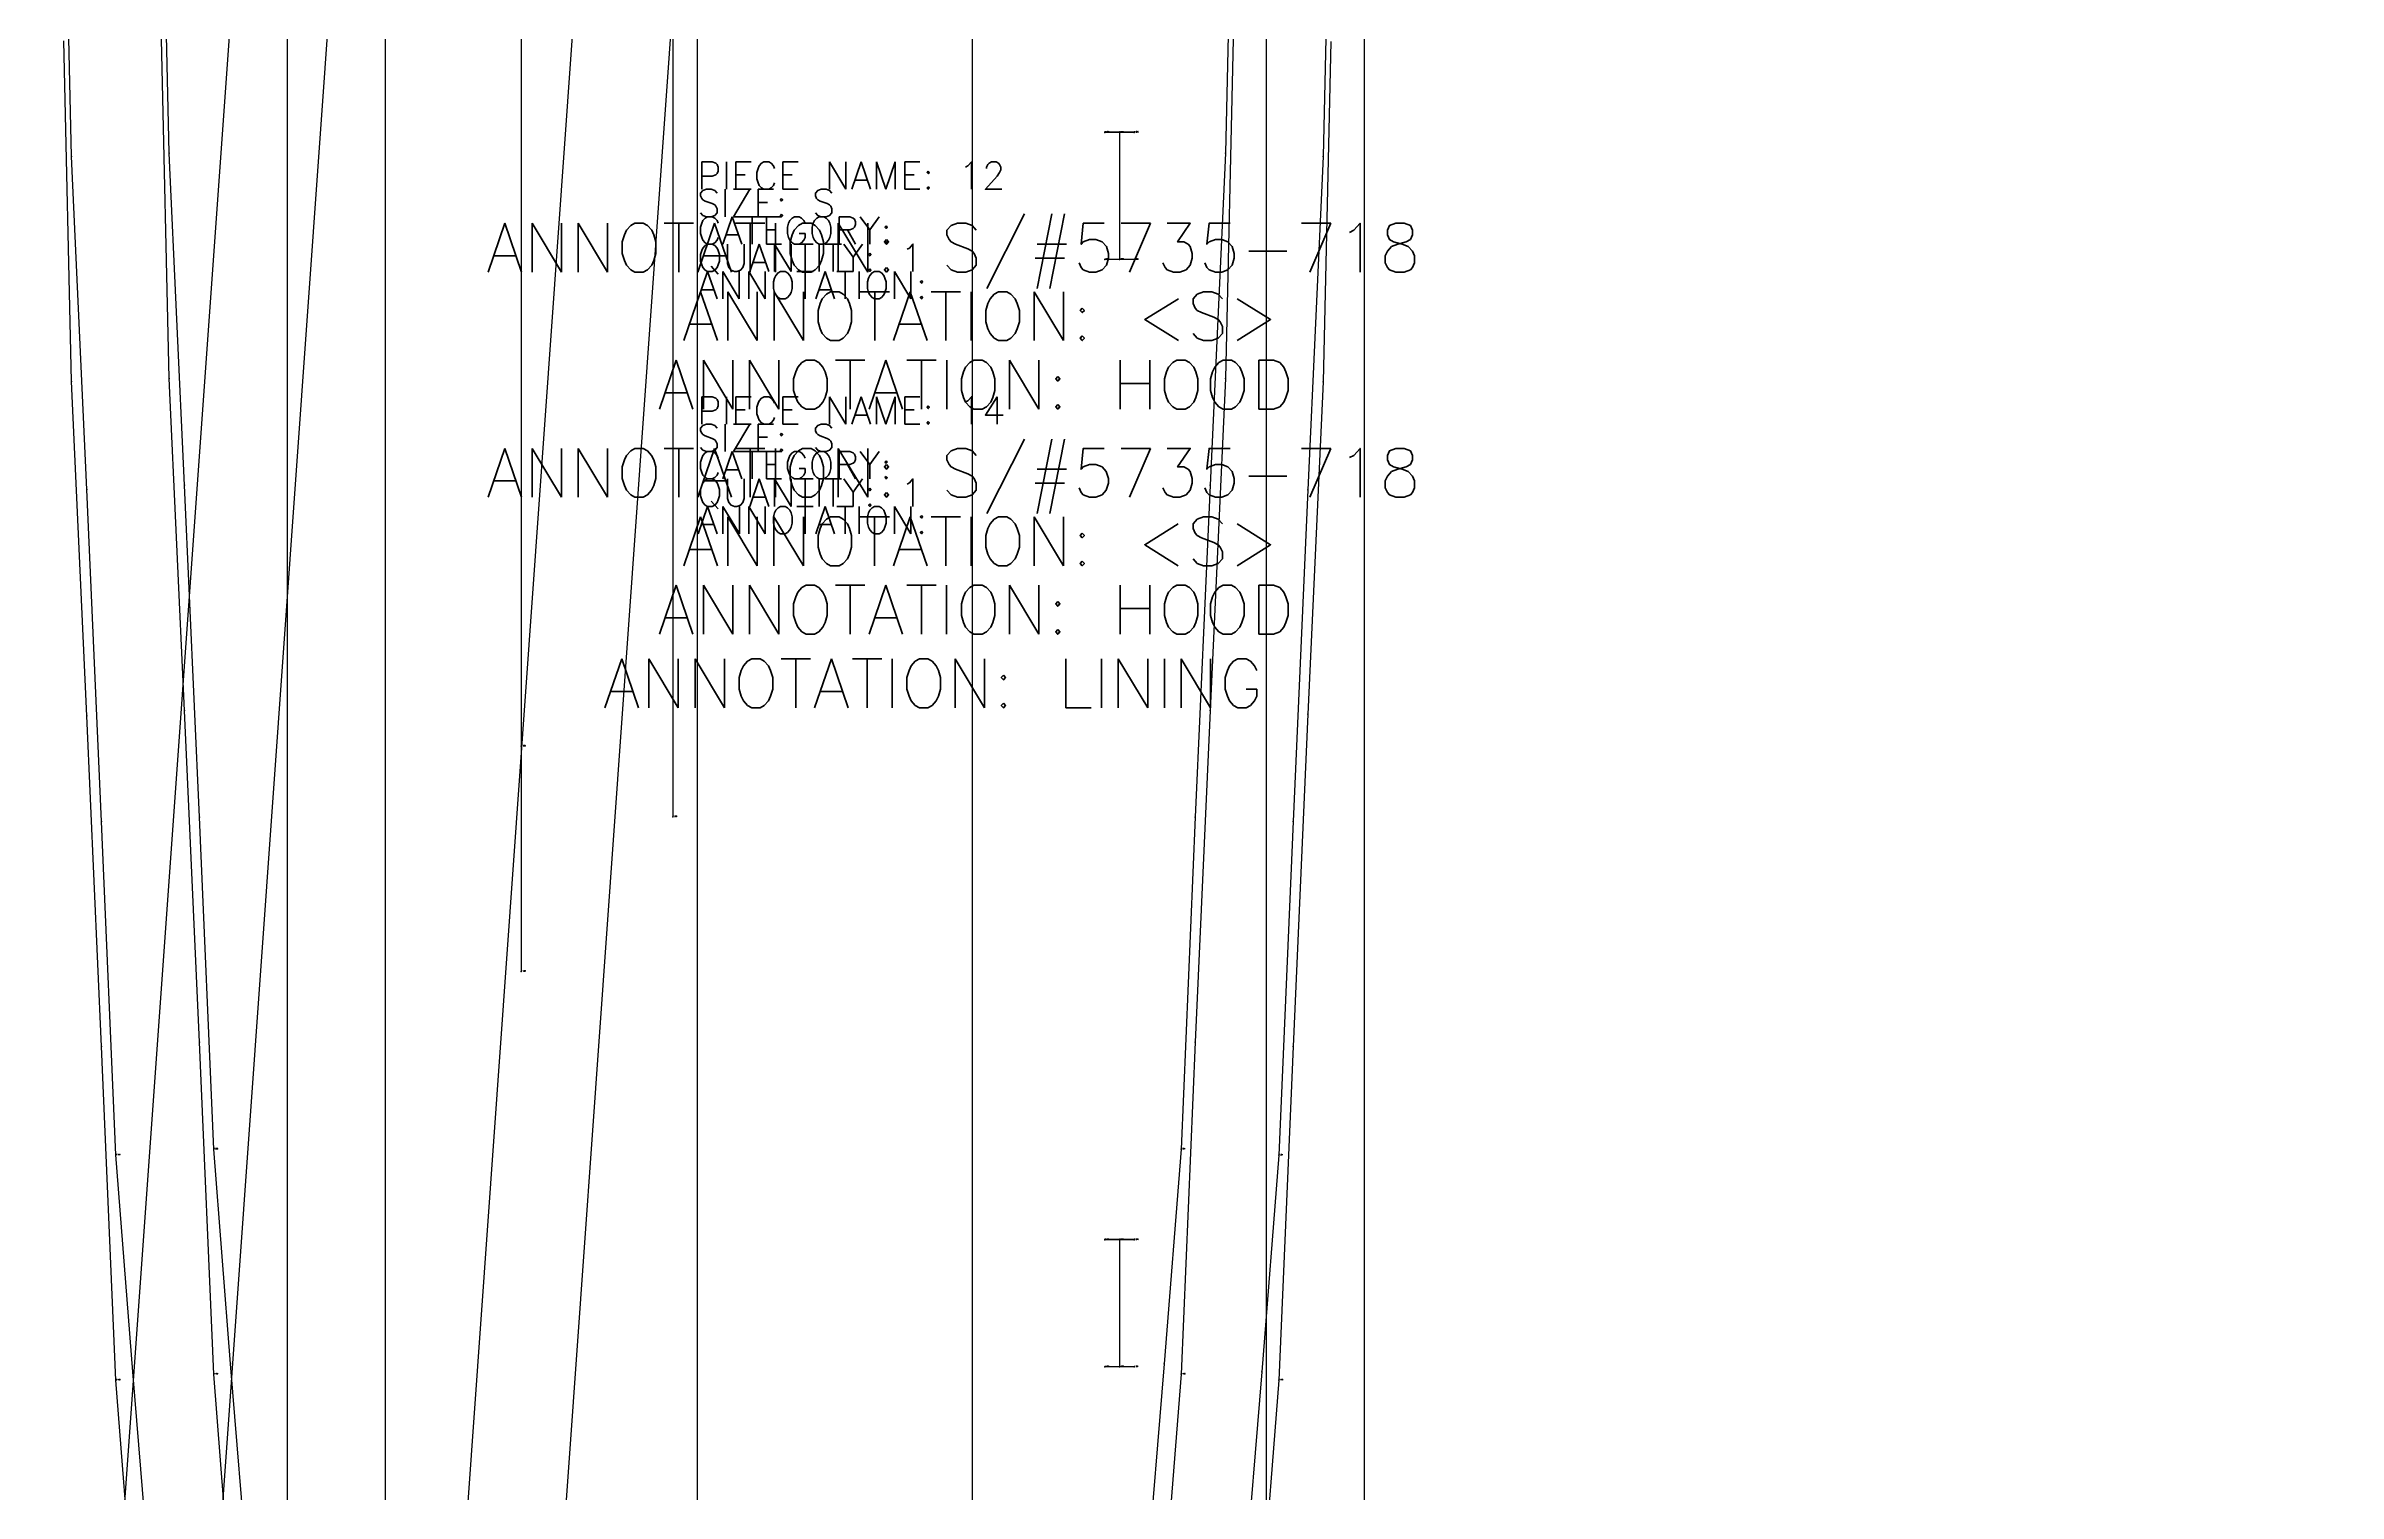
# Model space of a CAD drawing. Extents: x 0 to 848, y 0 to 736.
# Drawn here: x 30 to 264.2, y 147.5 to 295.4 of the extents above; entities that cross this region are included whole.
import ezdxf

# ---------------------------------------------------------------- set-up
doc = ezdxf.new("R2010")
doc.units = 0
for name, color, linetype in [('1', 7, 'CONTINUOUS'), ('2', 7, 'CONTINUOUS'), ('3', 2, 'CONTINUOUS'), ('5', 5, 'CONTINUOUS'), ('7', 5, 'CONTINUOUS'), ('8', 4, 'CONTINUOUS')]:
    doc.layers.add(name, color=color, linetype=linetype)
doc.styles.get("Standard").update_dxf_attribs({"font": 'txt', "bigfont": ' '})

# ---------------------------------------------------------------- blocks, each defined once
blk = doc.blocks.new('BLK_10_S')
at = {"layer": '1'}
blk.add_lwpolyline([(164.6935, 562.2397), (164.6935, 31.2168), (154.7155, 31.194), (132.2532, 31.0989), (109.7987, 30.9032), (87.3458, 30.6009), (64.8906, 30.201), (54.6935, 30), (54.6935, 30), (54.6935, 390.7542), (54.147, 419.6957), (52.9237, 448.6456), (51.0216, 477.5597), (48.4504, 506.4222)], dxfattribs=at)
at = {"layer": '2'}
for p in [(138.1935, 286.543), (138.1935, 286.539), (139.6935, 286.539), (141.1935, 286.543), (141.1935, 286.539), (138.1935, 273.539), (139.6935, 273.539), (141.1935, 273.539), (94.0586, 216.5756), (138.1935, 173.3705), (138.1935, 173.3665), (139.6935, 173.3665), (141.1935, 173.3705), (141.1935, 173.3665), (138.1935, 160.3665), (139.6935, 160.3665), (141.1935, 160.3665)]:
    blk.add_point(p, dxfattribs=at)
at = {"layer": '5'}
blk.add_line((94.0586, 373.9127), (94.0586, 216.5756), dxfattribs=at)
at = {"layer": '7'}
blk.add_line((94.0586, 373.9127), (94.0586, 216.5756), dxfattribs=at)
at = {"layer": '8'}
for p, q in [((124.6935, 41.194), (124.6935, 553.884)), ((141.1935, 286.543), (138.1935, 286.543)), ((141.1935, 286.539), (138.1935, 286.539)), ((139.6935, 286.539), (139.6935, 273.539)), ((141.1935, 273.539), (138.1935, 273.539)), ((141.1935, 173.3705), (138.1935, 173.3705)), ((141.1935, 173.3665), (138.1935, 173.3665)), ((139.6935, 173.3665), (139.6935, 160.3665)), ((141.1935, 160.3665), (138.1935, 160.3665))]:
    blk.add_line(p, q, dxfattribs=at)
blk.add_lwpolyline([(154.6935, 552.884), (154.6925, 41.194), (118.1017, 40.9894), (81.5147, 40.5095), (64.6935, 40.1991), (64.6935, 40.1991), (64.6935, 390.8106), (64.1419, 420.0189), (62.9089, 449.1905), (60.9916, 478.3329), (58.4002, 507.4233)], dxfattribs=at)
at = {"layer": '2'}
for s, p in [('# 296', (138.1935, 286.543)), ('# 290', (138.1935, 286.539)), ('# 287', (139.6935, 286.539)), ('# 295', (141.1935, 286.543)), ('# 289', (141.1935, 286.539)), ('# 294', (138.1935, 273.539)), ('# 288', (139.6935, 273.539)), ('# 293', (141.1935, 273.539)), ('# 270', (94.0586, 216.5756)), ('# 304', (138.1935, 173.3705)), ('# 300', (138.1935, 173.3665)), ('# 297', (139.6935, 173.3665)), ('# 303', (141.1935, 173.3705)), ('# 299', (141.1935, 173.3665)), ('# 302', (138.1935, 160.3665)), ('# 298', (139.6935, 160.3665)), ('# 301', (141.1935, 160.3665))]:
    blk.add_text(s, height=0.1, dxfattribs=at).set_placement(p)
blk = doc.blocks.new('BLK_12_S')
at = {"layer": '1'}
for points in [[(40.6935, 137.9048), (38.9039, 159.873), (37.1648, 182.0222), (35.6999, 216.1162), (34.1882, 250.0302), (32.6091, 284.0555), (31.8275, 318.8408)], [(161.3121, 318.8495), (160.5282, 284.0594), (158.9504, 250.0133), (157.4397, 216.1139), (155.9719, 182.0169), (154.2335, 159.8773), (152.4436, 137.9065)]]:
    blk.add_lwpolyline(points, dxfattribs=at)
at = {"layer": '2'}
for p in [(78.5741, 223.7959), (37.1648, 182.0222), (47.1484, 182.6192), (145.9887, 182.6192), (155.9719, 182.0169)]:
    blk.add_point(p, dxfattribs=at)
at = {"layer": '3'}
for p in [(32.6091, 284.0555), (42.6032, 284.399), (150.5338, 284.399), (160.5282, 284.0594), (34.1882, 250.0302), (44.1785, 250.4724), (148.961, 250.4723), (158.9504, 250.0133), (35.6999, 216.1162), (45.6904, 216.5523), (147.4493, 216.5521), (157.4397, 216.1139), (38.9039, 159.873), (48.8718, 160.6731), (144.2652, 160.6731), (154.2335, 159.8773)]:
    blk.add_point(p, dxfattribs=at)
at = {"layer": '5'}
blk.add_line((78.5741, 347.4144), (78.5741, 223.7959), dxfattribs=at)
at = {"layer": '7'}
blk.add_line((78.5741, 347.4144), (78.5741, 223.7959), dxfattribs=at)
at = {"layer": '8'}
blk.add_line((96.5673, 499.0343), (96.5673, 43.643), dxfattribs=at)
for points in [[(50.6596, 138.7291), (48.8718, 160.6731), (47.1484, 182.6192), (45.6904, 216.5523), (44.1785, 250.4724), (42.6032, 284.399), (41.8252, 319.0604)], [(151.3143, 319.0604), (150.5338, 284.399), (148.961, 250.4723), (147.4493, 216.5521), (145.9887, 182.6192), (144.2652, 160.6731), (142.4775, 138.7291)]]:
    blk.add_lwpolyline(points, dxfattribs=at)
at = {"layer": '1'}
for s, height, p in [('PIECE NAME: 12', 2.8, (96.5388, 280.7181)), ('SIZE: S', 2.8, (96.5388, 277.9181)), ('ANNOTATION: S/#5735-718', 5, (74.9728, 272.2531)), ('CATEGORY: ', 2.8, (96.5388, 275.1181)), ('QUANTITY: 1', 2.8, (96.5388, 272.3181)), ('ANNOTATION: ', 2.8, (96.5388, 269.5181)), ('ANNOTATION: <S>', 5, (94.9728, 265.2531)), ('ANNOTATION: HOOD', 5, (92.4728, 258.2532))]:
    blk.add_text(s, height=height, dxfattribs=at).set_placement(p)
at = {"layer": '2'}
for s, p in [('# 365', (78.5741, 223.7959)), ('# 355', (47.1484, 182.6192)), ('# 361', (145.9887, 182.6192)), ('# 345', (37.1648, 182.0222)), ('# 351', (155.9719, 182.0169))]:
    blk.add_text(s, height=0.1, dxfattribs=at).set_placement(p)
blk = doc.blocks.new('BLK_13_S')
at = {"layer": '1'}
blk.add_lwpolyline([(30, 33.4805), (50.9355, 326.9397), (50.9361, 383.0922), (50.9369, 439.225), (30, 732.7034), (74.8553, 736.1842), (95.9369, 439.9428), (95.9361, 383.0919), (95.9355, 326.2219), (74.8553, 30), (30, 33.4805)], close=True, dxfattribs=at)
at = {"layer": '8'}
blk.add_lwpolyline([(40.6819, 42.6817), (60.9355, 326.5833), (60.9361, 383.092), (60.9355, 439.6008), (40.6819, 723.5022), (65.5949, 725.4355), (85.9369, 439.6077), (85.9361, 383.092), (85.9355, 326.5781), (65.5949, 40.7487), (40.6819, 42.6817)], close=True, dxfattribs=at)
blk = doc.blocks.new('BLK_14_S')
at = {"layer": '1'}
for points in [[(38.9034, 136.8636), (37.1643, 159.0109), (35.6993, 193.1067), (34.1924, 226.9208), (32.6079, 261.0678), (31.8257, 295.901)], [(161.3115, 295.8223), (160.5278, 261.0513), (158.9537, 227.0847), (157.4388, 193.1036), (155.9724, 159.0248), (154.2329, 136.868)]]:
    blk.add_lwpolyline(points, dxfattribs=at)
at = {"layer": '2'}
for p in [(78.5735, 200.786), (47.148, 159.6091), (145.988, 159.6091), (37.1643, 159.0109), (155.9724, 159.0248)]:
    blk.add_point(p, dxfattribs=at)
at = {"layer": '3'}
for p in [(32.6079, 261.0678), (42.6027, 261.389), (150.5333, 261.389), (160.5278, 261.0513), (44.178, 227.4625), (148.9604, 227.4623), (34.1924, 226.9208), (158.9537, 227.0847), (35.6993, 193.1067), (45.6898, 193.5423), (147.4486, 193.5422), (157.4388, 193.1036)]:
    blk.add_point(p, dxfattribs=at)
at = {"layer": '5'}
blk.add_line((78.5735, 324.4044), (78.5735, 200.786), dxfattribs=at)
at = {"layer": '7'}
blk.add_line((78.5735, 324.4044), (78.5735, 200.786), dxfattribs=at)
at = {"layer": '8'}
blk.add_line((96.5666, 451.0243), (96.5666, 43.6383), dxfattribs=at)
for points in [[(48.8713, 137.6631), (47.148, 159.6091), (45.6898, 193.5423), (44.178, 227.4625), (42.6027, 261.389), (41.8248, 296.0504)], [(151.3139, 296.0504), (150.5333, 261.389), (148.9604, 227.4623), (147.4486, 193.5422), (145.988, 159.6091), (144.2647, 137.6631)]]:
    blk.add_lwpolyline(points, dxfattribs=at)
at = {"layer": '1'}
for s, height, p in [('PIECE NAME: 14', 2.8, (96.5398, 256.7137)), ('SIZE: S', 2.8, (96.5398, 253.9137)), ('ANNOTATION: S/#5735-718', 5, (74.9724, 249.2432)), ('CATEGORY: ', 2.8, (96.5398, 251.1137)), ('QUANTITY: 1', 2.8, (96.5398, 248.3138)), ('ANNOTATION: ', 2.8, (96.5398, 245.5138)), ('ANNOTATION: <S>', 5, (94.9724, 242.2432)), ('ANNOTATION: HOOD', 5, (92.4724, 235.2432)), ('ANNOTATION: LINING', 5, (86.9112, 227.7216))]:
    blk.add_text(s, height=height, dxfattribs=at).set_placement(p)
at = {"layer": '2'}
for s, p in [('# 432', (78.5735, 200.786)), ('# 422', (47.148, 159.6091)), ('# 428', (145.988, 159.6091)), ('# 412', (37.1643, 159.0109)), ('# 418', (155.9724, 159.0248))]:
    blk.add_text(s, height=0.1, dxfattribs=at).set_placement(p)

msp = doc.modelspace()

# ---------------------------------------------------------------- block references
at = {"layer": '1'}
for name in ['BLK_13_S', 'BLK_10_S', 'BLK_12_S', 'BLK_14_S']:
    msp.add_blockref(name, (0, 0), dxfattribs=at)

doc.saveas('drawing.dxf')
